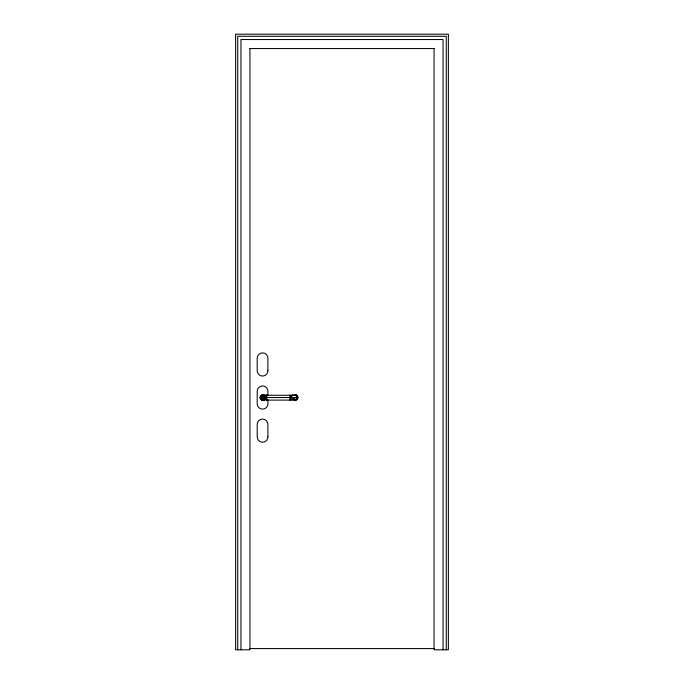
<?xml version="1.0" encoding="UTF-8"?>
<svg xmlns="http://www.w3.org/2000/svg" width="684" height="684" viewBox="0 0 684 684"><rect width="100%" height="100%" fill="white"/><g stroke="black" fill="none" stroke-linecap="round" stroke-linejoin="round"><path stroke-width="1.03" d="M294.453 399.875L296.659 399.755L297.326 397.532L295.377 394.959L296.189 395.258L264.896 395.292L264.195 397.532L266.786 400.02L264.999 397.532L266.786 395.72L262.93 395.001L261.536 397.532L262.836 399.67L266.786 400.106L292.701 400.106L294.453 399.875L294.667 397.532M266.786 395.711L264.195 395.001L262.767 395.395L262.776 397.532L264.503 399.909L262.93 400.063L261.536 397.532L262.93 395.001L262.382 395.01L263.998 395.839M296.659 399.755L297.634 397.532L296.659 395.309L295.377 394.959M264.896 395.292L263.391 397.532L264.896 399.772L264.195 397.532L266.786 394.959L266.786 400.106L264.195 397.532L266.786 395.053L264.999 397.532L266.786 399.353M262.579 394.959L260.698 397.532L261.912 400.012L262.579 400.106L260.698 397.532L262.382 395.01M295.864 399.456L297.326 397.532L296.659 395.309M292.145 399.807L293.932 397.532M292.145 395.258L296.189 395.258M290.751 395.856L292.401 395.078M262.767 395.395L264.503 395.155L264.554 395.617M293.898 399.986L296.189 399.807M249.703 48.555L434.297 48.555M297.942 397.532L260.006 397.532M249.703 648.577L434.297 648.577M264.503 395.155L262.776 397.532L262.836 399.67L264.503 399.909M262.579 400.106L262.836 399.67M446.293 649.8L446.293 36.286L237.707 36.286L237.707 649.8M443.052 649.8L443.052 39.535L240.948 39.535L240.948 649.8M434.032 48.555L434.032 649.8L448.379 649.8L448.379 34.2L235.621 34.2L235.621 649.8L249.968 649.8L249.968 48.555M267.906 395.463L267.906 391.316A5.361 5.361 0 0 0 262.553 385.964A5.361 5.361 0 0 0 257.193 391.316L257.193 403.748A5.361 5.361 0 0 0 262.553 409.109A5.361 5.361 0 0 0 267.906 403.748L267.906 399.601M293.556 395.711A2.574 2.574 0 0 1 297.027 395.566A2.574 2.574 0 0 1 297.48 399.003A2.574 2.574 0 0 1 294.086 399.755M263.862 399.755A2.574 2.574 0 0 1 260.467 399.003A2.574 2.574 0 0 1 260.92 395.566A2.574 2.574 0 0 1 264.392 395.711M260.758 395.711L260.758 399.353L261.912 400.012L260.484 397.532L261.912 395.053L260.758 395.711M291.076 397.532L289.922 399.764L292.239 397.532L289.922 394.959L289.922 400.106L292.239 397.532L289.922 395.309L291.076 397.532M267.931 436.862L267.906 424.431A5.361 5.361 0 0 0 262.536 419.087A5.361 5.361 0 0 0 257.193 424.448L257.218 436.888A5.361 5.361 0 0 0 262.588 442.232A5.361 5.361 0 0 0 267.931 436.862M267.906 370.685L267.906 358.254A5.361 5.361 0 0 0 262.553 352.893A5.361 5.361 0 0 0 257.193 358.254L257.193 370.685A5.361 5.361 0 0 0 262.553 376.038A5.361 5.361 0 0 0 267.906 370.685"/></g></svg>
